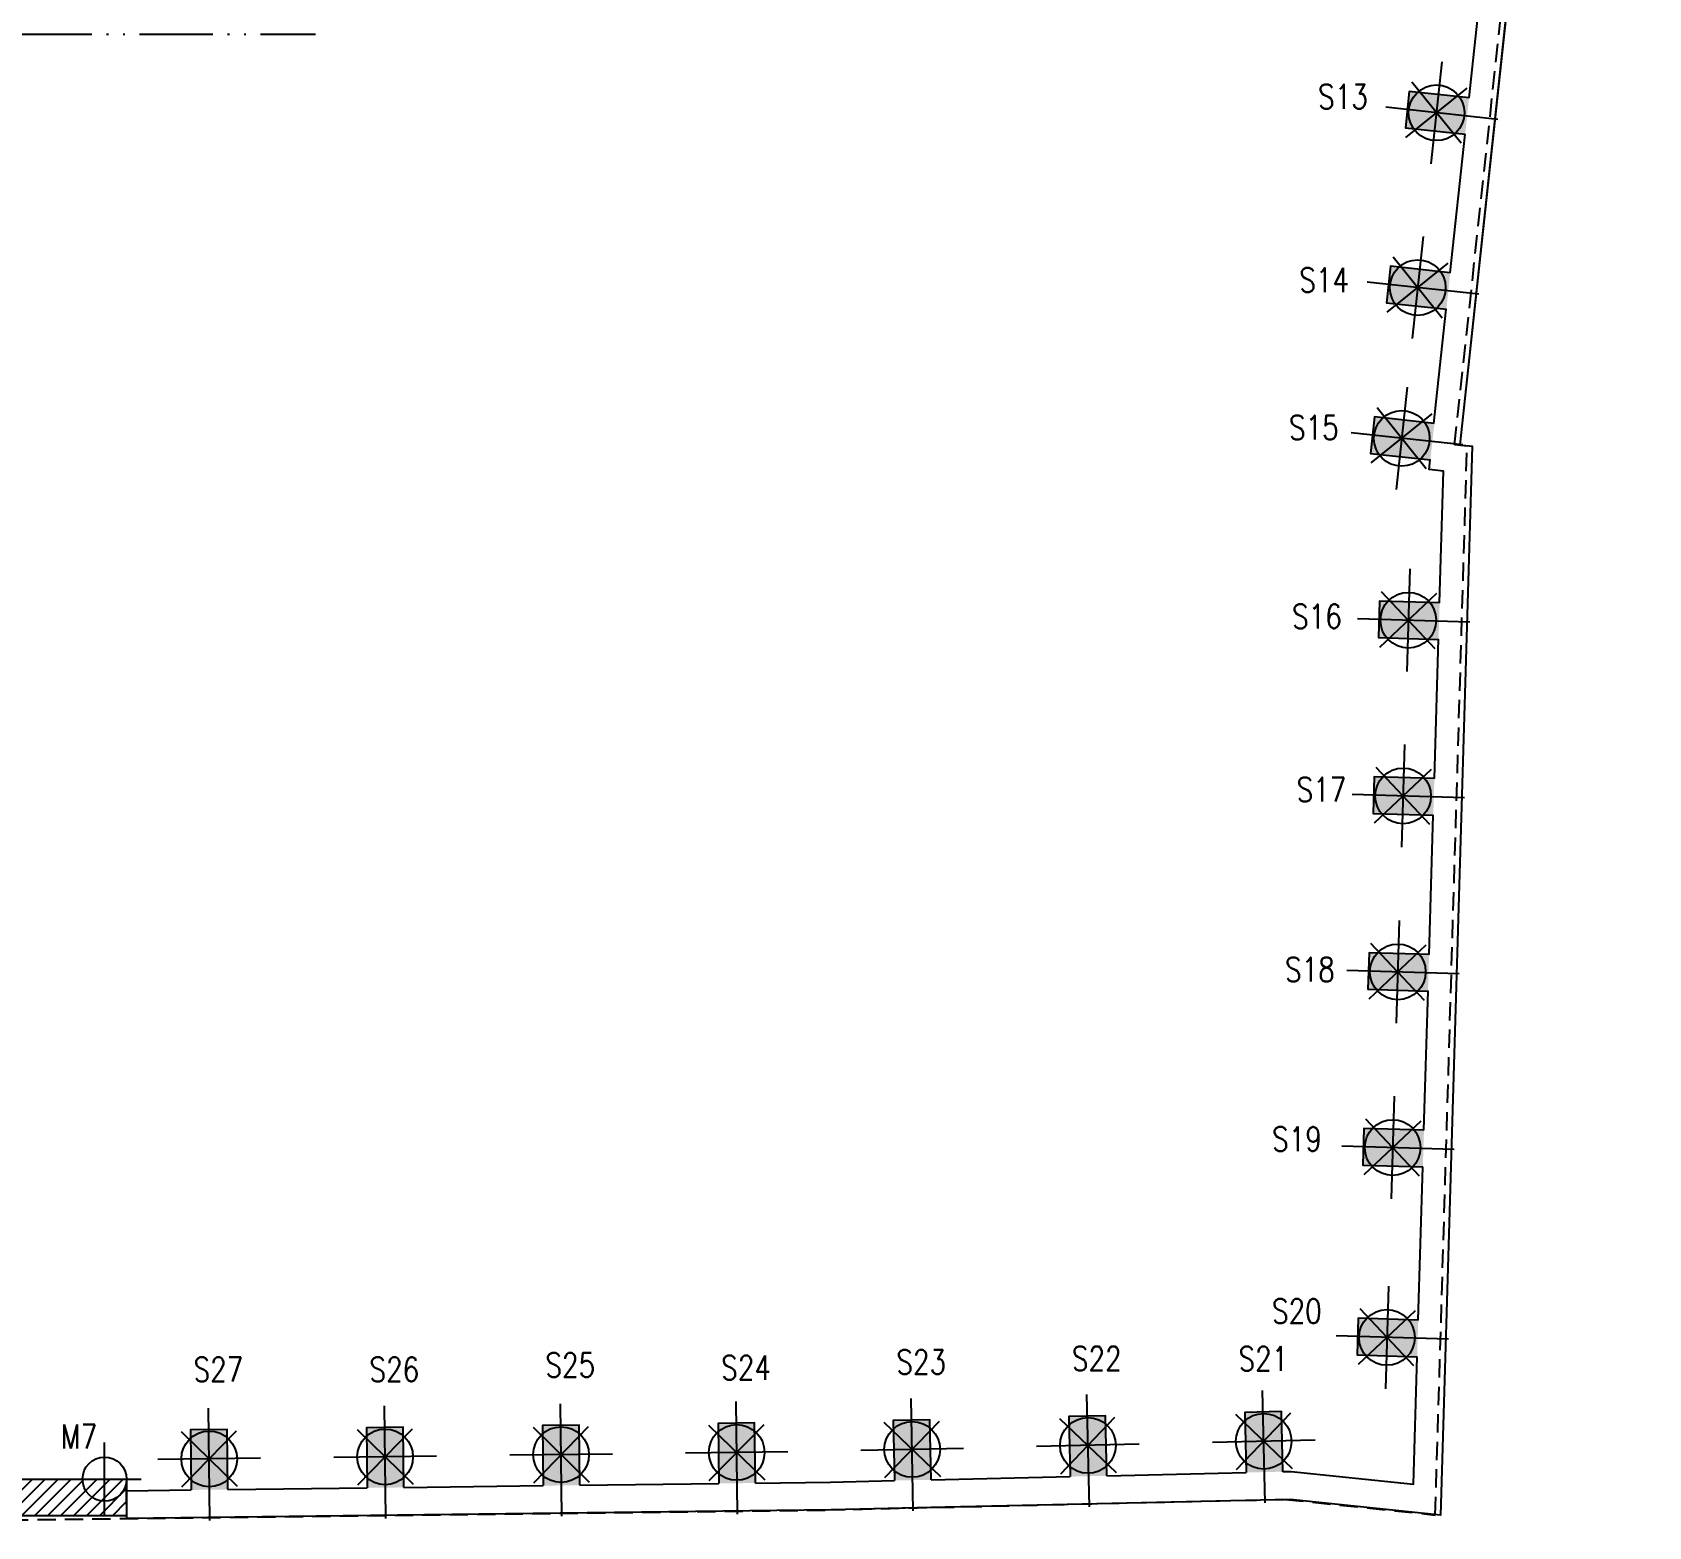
# Model space of a CAD drawing. Extents: x -14651 to 4582, y -13717 to -1290.
# Drawn here: x 3480 to 4582, y -13607 to -12588 of the extents above; entities that cross this region are included whole.
import ezdxf

# ---------------------------------------------------------------- set-up
doc = ezdxf.new("R2010")
doc.units = 0
doc.header["$LTSCALE"] = 25
for name, pattern in [('CONTINU', [0]), ('DASHED2', [0.375, 0.25, -0.125]), ('ESTILO_TQS_0004', [3.3, 2, -0.4, 0.05, -0.4, 0.05, -0.4]), ('XREF-MC41-BAS-PLN-TIPO-INFE-2-ÁREA EXTERNA$0$CENTER2', [1.125, 0.75, -0.125, 0.125, -0.125])]:
    doc.linetypes.add(name, pattern=pattern)
for name, color, linetype in [('EIXOS', 1, 'ESTILO_TQS_0004'), ('PENA_6', 6, 'Continuous'), ('SOLO-FUNDAÇOES', 7, 'Continuous'), ('SOLOD- ESTACA STRAUSS', 7, 'Continuous'), ('SOLOD-TEXTO-007', 7, 'Continuous'), ('TERRENO', 1, 'DASHED2'), ('XREF-MC41-BAS-PLN-TIPO-INFE-2-ÁREA EXTERNA$0$TOP_LIM_TER_ATOMO', 20, 'XREF-MC41-BAS-PLN-TIPO-INFE-2-ÁREA EXTERNA$0$CENTER2')]:
    doc.layers.add(name, color=color, linetype=linetype)
doc.layers.add('Área Real', color=7, linetype='Continuous', lineweight=0)
doc.styles.add('ROMANS', font='ROMANS')

# ---------------------------------------------------------------- blocks, each defined once
blk = doc.blocks.new('BROCA-D30')
at = {"color": 9}
for p, q in [((671.034, 43.57), (671.034, 44.07)), ((670.784, 43.82), (671.284, 43.82))]:
    blk.add_line(p, q, dxfattribs=at)
at = {"layer": 'SOLO-FUNDAÇOES', "color": 3}
blk.add_circle((671.034, 43.82), 0.15, dxfattribs=at)
blk = doc.blocks.new('STRAUSS-38')
at = {"layer": 'SOLO-FUNDAÇOES'}
h = blk.add_hatch(color=253, dxfattribs=at)
h.dxf.hatch_style = 1
h.paths.add_polyline_path([(-0.22, 0.125), (-0.22, -0.125), (0.19, -0.125), (0.19, 0.125)])
at = {"color": 6}
blk.add_lwpolyline([(0.19, 0.125), (-0.22, 0.125), (-0.22, -0.125), (0.19, -0.125)], dxfattribs=at)
at = {"layer": 'SOLO-FUNDAÇOES', "color": 9}
for p, q in [((-0.02, 0.35), (-0.02, -0.35)), ((0.4, 0), (-0.367, 0))]:
    blk.add_line(p, q, dxfattribs=at)
at = {"layer": 'SOLOD- ESTACA STRAUSS', "color": 3}
for p, q in [((0.169, -0.189), (-0.209, 0.189)), ((-0.209, -0.189), (0.169, 0.189))]:
    blk.add_line(p, q, dxfattribs=at)
blk.add_circle((-0.02, 0), 0.19, dxfattribs=at)
blk = doc.blocks.new('A$C0151072e')
at = {"layer": 'SOLO-FUNDAÇOES'}
h = blk.add_hatch(dxfattribs=at)
h.set_pattern_fill('ANSI31', color=9, scale=50)
h.set_pattern_definition([(45, (-63346.979, -6367.508), (-4.4194174, 4.4194174), [])])
h.paths.add_polyline_path([(3141.4, -2005.6), (3141.4, -1980.6), (3871.4, -1980.5), (3871.4, -2005.5)])
blk.add_lwpolyline([(3141.4, -2005.6), (3141.4, -1980.6), (3871.4, -1980.5), (3871.4, -2005.5), (3141.4, -2005.6)], dxfattribs=at)
at = {"layer": 'SOLO-FUNDAÇOES', "color": 4}
blk.add_lwpolyline([(4767.6, -2005), (4665, -1994.3), (4492.7, -1998.3), (4429.7, -1999.7), (4352, -2001.5), (3871.4, -2007.4)], dxfattribs=at)
at = {"layer": 'XREF-MC41-BAS-PLN-TIPO-INFE-2-ÁREA EXTERNA$0$TOP_LIM_TER_ATOMO', "color": 7, "linetype": 'CONTINU'}
for points in [[(4381.8, -15.8), (4363.5, -15.5), (4364, 14.1), (4909.6, 7.2), (4885.7, -308.1), (4833.7, -860.5), (4816.2, -945.7), (4780.8, -1274.9), (4789.2, -1275.8), (4767.6, -2005), (4665, -1994.3), (4352, -2001.5), (3871.6, -2007.4), (3871.4, -1988.4), (3915.5, -1987.9)], [(4787.2, -1038.2), (4797.4, -942.8), (4797.6, -941.9)], [(4774.3, -1157.5), (4784.5, -1063.1)], [(4763.2, -1260.3), (4771.6, -1182.4)], [(4767, -1382.7), (4769.7, -1292.8), (4759.8, -1291.7), (4760.5, -1285.2)], [(4763.5, -1502.6), (4766.3, -1407.6)], [(4759.9, -1622.6), (4762.7, -1527.6)], [(4756.3, -1742.5), (4759.2, -1647.5)], [(4752.5, -1872), (4755.6, -1767.5)], [(4660.1, -1975.4), (4665.8, -1975.3), (4749.2, -1983.9), (4751.8, -1897)], [(4180.5, -1984.6), (4275.4, -1983.5)], [(4300.3, -1983.2), (4351.6, -1982.5), (4395.2, -1981.5)], [(4420.2, -1981), (4515.1, -1978.8)], [(4540.1, -1978.2), (4635.1, -1976)], [(3940.5, -1987.6), (4035.5, -1986.4)], [(4060.5, -1986.1), (4155.5, -1984.9)]]:
    blk.add_lwpolyline(points, dxfattribs=at)
at = {"layer": 'Área Real', "color": 4}
for p, q in [((4780.8, -1274.9), (4816.2, -945.7)), ((4767.6, -2005), (4789.2, -1275.8)), ((4789.2, -1275.8), (4780.8, -1274.9))]:
    blk.add_line(p, q, dxfattribs=at)
at = {"layer": 'SOLO-FUNDAÇOES', "xscale": 100, "yscale": 100, "zscale": 100}
for p, rotation in [((4766.9, -1048.6), 353.8490799767953), ((4754.1, -1167.9), 353.8490799767953), ((4743.2, -1270.7), 353.8490799767953), ((4747.7, -1394.6), 358.2988202588423), ((4744.1, -1514.5), 358.2988202588423), ((4740.5, -1634.5), 358.2988202588423), ((4737, -1754.4), 358.2988202588423), ((4733.1, -1883.9), 358.2988202588423), ((4167.8, -1965.8), 270.6998238560802), ((4287.6, -1964.3), 270.6998238560802), ((4407.3, -1962.2), 271.0810466396518), ((4527.2, -1959.5), 271.3298493068792), ((4647.1, -1956.7), 271.3298493068792), ((3927.8, -1968.7), 270.6998238560802), ((4047.8, -1967.3), 270.6998238560802)]:
    blk.add_blockref('STRAUSS-38', p, dxfattribs=dict(at, rotation=rotation))
blk.add_blockref('BROCA-D30', (-63247, -6362.5), dxfattribs=at)
at = {"layer": 'SOLOD-TEXTO-007', "style": 'ROMANS', "width": 0.8}
for s, p in [('S13', (4684.2, -1045.6)), ('S14', (4671.3, -1170.7)), ('S15', (4664.3, -1271.3)), ('S16', (4666.4, -1400.2)), ('S17', (4669.5, -1518.3)), ('S18', (4661.6, -1641.1)), ('S19', (4652.8, -1756.7)), ('S20', (4652.7, -1874.1)), ('S25', (4157.1, -1910.9)), ('S24', (4277, -1912.7)), ('S23', (4396.5, -1908.8)), ('S22', (4516.2, -1906.5)), ('S21', (4629.9, -1906.6)), ('S27', (3917.1, -1913.9)), ('S26', (4037.1, -1913.9)), ('M7', (3826.5, -1959.7))]:
    blk.add_text(s, height=16.5, dxfattribs=at).set_placement(p)

msp = doc.modelspace()

# ---------------------------------------------------------------- linework, layer by layer
at = {"layer": 'EIXOS'}
msp.add_line((-572.08, -12589.1), (3672.89, -12589.1), dxfattribs=at)
at = {"layer": 'TERRENO', "linetype": 'DASHED2', "ltscale": 2}
msp.add_lwpolyline([(2374.62, -13607.28), (2842.89, -13599.37), (3089.44, -13607.28), (4021.12, -13595.9), (4334.18, -13588.63), (4436.7, -13599.32), (4458.36, -12870.12), (4449.9, -12869.21), (4485.38, -12540.08), (4502.87, -12454.87), (4554.85, -11902.42), (4578.78, -11587.19), (4033.18, -11580.33), (4033.51, -11592.87), (3025.53, -11576), (2359.47, -11578.84)], dxfattribs=at)

# ---------------------------------------------------------------- block references
at = {"layer": 'PENA_6'}
msp.add_blockref('A$C0151072e', (-327.4, -11594.35), dxfattribs=at)

doc.saveas('drawing.dxf')
